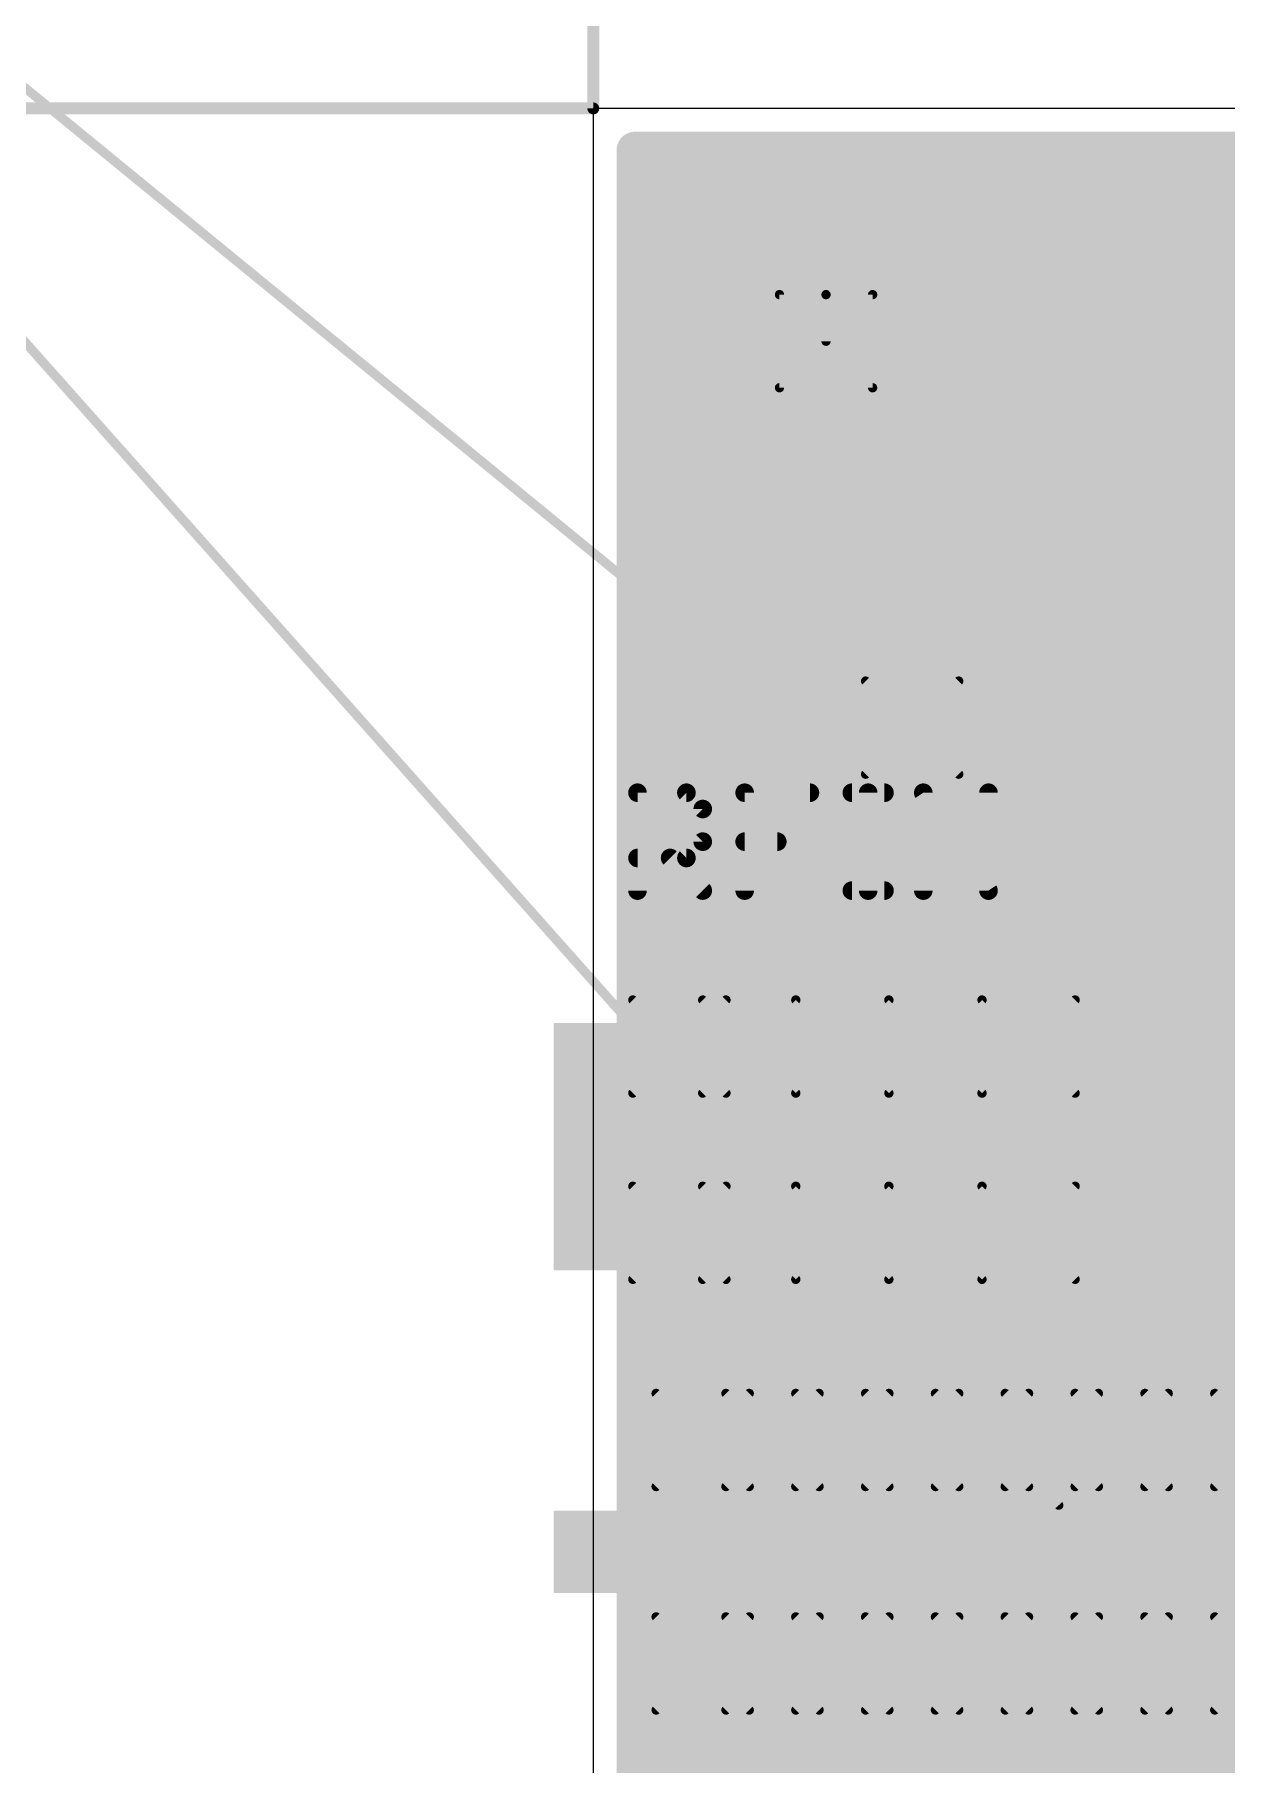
# Model space of a CAD drawing. Extents: x -1.41 to 8.41, y -3.01 to 3.01.
# Drawn here: x -0.24 to 0.272, y 0.489 to 1.232 of the extents above; entities that cross this region are included whole.
import ezdxf

# ---------------------------------------------------------------- set-up
doc = ezdxf.new("R2010")
doc.units = 0
for name, color, linetype in [('1', 12, 'CONTINUOUS'), ('145', 110, 'CONTINUOUS'), ('15', 6, 'CONTINUOUS'), ('16', 5, 'CONTINUOUS'), ('18', 110, 'CONTINUOUS'), ('2', 4, 'CONTINUOUS'), ('20', 6, 'CONTINUOUS'), ('22', 53, 'CONTINUOUS'), ('25', 53, 'CONTINUOUS'), ('29', 253, 'CONTINUOUS'), ('30', 253, 'CONTINUOUS'), ('47', 253, 'CONTINUOUS'), ('52', 253, 'CONTINUOUS')]:
    doc.layers.add(name, color=color, linetype=linetype)

# ---------------------------------------------------------------- blocks, each defined once
blk = doc.blocks.new('RECT')
blk.add_solid([(-0.5, -0.5), (0.5, -0.5), (-0.5, 0.5), (0.5, 0.5)])
blk = doc.blocks.new('PIE')
at = {"const_width": 0.5}
blk.add_lwpolyline([(0, -0.25, 1), (0, 0.25, 1), (0, -0.25)], format="xyb", dxfattribs=at)
blk = doc.blocks.new('ROUNDV')
at = {"const_width": 0.5}
blk.add_lwpolyline([(0, -0.25, 1), (0, 0.25, 1), (0, -0.25)], format="xyb", dxfattribs=at)

msp = doc.modelspace()

# ---------------------------------------------------------------- linework, layer by layer
at = {"layer": '1'}
for points, const_width in [([(0.02, 0.809), (0.02, 1.18)], 0.02), ([(0.02, 1.18), (0.4525, 1.18)], 0.02), ([(0.02, 1.16), (0.4525, 1.16)], 0.02), ([(0.02, 1.14), (0.4525, 1.14)], 0.02), ([(0.02, 1.12), (0.4525, 1.12)], 0.02), ([(0.02, 1.1), (0.4525, 1.1)], 0.02), ([(0.02, 1.08), (0.4525, 1.08)], 0.02), ([(0.02, 1.06), (0.4525, 1.06)], 0.02), ([(0.178065, 1.05), (0.156013, 1.040865)], 0.02), ([(0.201935, 1.05), (0.178065, 1.05)], 0.02), ([(0.223987, 1.040865), (0.201935, 1.05)], 0.02), ([(0.02, 1.04), (0.155147, 1.04)], 0.02), ([(0.156013, 1.040865), (0.139134, 1.023987)], 0.02), ([(0.240865, 1.023987), (0.223987, 1.040865)], 0.02), ([(0.224853, 1.04), (0.4525, 1.04)], 0.02), ([(0.139134, 1.023987), (0.13, 1.001935)], 0.02), ([(0.25, 1.001935), (0.240865, 1.023987)], 0.02), ([(0.02, 1.02), (0.137483, 1.02)], 0.02), ([(0.242517, 1.02), (0.4525, 1.02)], 0.02), ([(0.13, 1.001935), (0.13, 0.978065)], 0.02), ([(0.25, 0.978065), (0.25, 1.001935)], 0.02), ([(0.02, 1), (0.13, 1)], 0.02), ([(0.25, 1), (0.4525, 1)], 0.02), ([(0.02, 0.98), (0.13, 0.98)], 0.02), ([(0.25, 0.98), (0.4525, 0.98)], 0.02), ([(0.13, 0.978065), (0.139134, 0.956013)], 0.02), ([(0.240865, 0.956013), (0.25, 0.978065)], 0.02), ([(0.02, 0.96), (0.137483, 0.96)], 0.02), ([(0.139134, 0.956013), (0.156013, 0.939134)], 0.02), ([(0.223987, 0.939134), (0.240865, 0.956013)], 0.02), ([(0.242517, 0.96), (0.463216, 0.96)], 0.02), ([(0.02, 0.94), (0.155147, 0.94)], 0.02), ([(0.156013, 0.939134), (0.178065, 0.93)], 0.02), ([(0.201935, 0.93), (0.223987, 0.939134)], 0.02), ([(0.224853, 0.94), (0.465, 0.94)], 0.02), ([(0.178065, 0.93), (0.201935, 0.93)], 0.02), ([(0.02, 0.92), (0.465, 0.92)], 0.02), ([(0.02, 0.9), (0.465, 0.9)], 0.02), ([(0.02, 0.88), (0.470502, 0.88)], 0.02), ([(0.02, 0.86), (0.490502, 0.86)], 0.02), ([(0.02, 0.84), (0.510502, 0.84)], 0.02), ([(0.02, 0.82), (0.530502, 0.82)], 0.02), ([(0.091, 0.809), (0.02, 0.809)], 0.02), ([(0.091, 0.764), (0.091, 0.809)], 0.02), ([(0.202989, 0.809), (0.111, 0.809)], 0.02), ([(0.111, 0.809), (0.111, 0.764)], 0.02), ([(0.206664, 0.807477), (0.202989, 0.809)], 0.02), ([(0.209477, 0.804664), (0.206664, 0.807477)], 0.02), ([(0.091, 0.8), (0.111, 0.8)], 0.02), ([(0.211, 0.800989), (0.209477, 0.804664)], 0.02), ([(0.211, 0.764), (0.211, 0.800989)], 0.02), ([(0.211, 0.8), (0.532629, 0.8)], 0.02), ([(0.091, 0.78), (0.111, 0.78)], 0.02), ([(0.211, 0.78), (0.531283, 0.78)], 0.02), ([(0.111, 0.764), (0.091, 0.764)], 0.02), ([(0.111, 0.744), (0.111, 0.764)], 0.02), ([(0.111, 0.764), (0.211, 0.764)], 0.02), ([(0.111, 0.76), (0.531283, 0.76)], 0.02), ([(0.091, 0.699), (0.091, 0.744)], 0.02), ([(0.091, 0.744), (0.111, 0.744)], 0.02), ([(0.111, 0.744), (0.111, 0.699)], 0.02), ([(0.211, 0.744), (0.111, 0.744)], 0.02), ([(0.211, 0.707011), (0.211, 0.744)], 0.02), ([(0.091, 0.74), (0.111, 0.74)], 0.02), ([(0.211, 0.74), (0.531283, 0.74)], 0.02), ([(0.091, 0.72), (0.111, 0.72)], 0.02), ([(0.211, 0.72), (0.531283, 0.72)], 0.02), ([(0.209477, 0.703335), (0.211, 0.707011)], 0.02), ([(0.02, 0.625), (0.02, 0.699)], 0.02), ([(0.02, 0.699), (0.091, 0.699)], 0.02), ([(0.091, 0.7), (0.111, 0.7)], 0.02), ([(0.111, 0.699), (0.202989, 0.699)], 0.02), ([(0.202989, 0.699), (0.206664, 0.700522)], 0.02), ([(0.205403, 0.7), (0.494752, 0.7)], 0.02), ([(0.206664, 0.700522), (0.209477, 0.703335)], 0.02), ([(0.02, 0.68), (0.518408, 0.68)], 0.02), ([(0.02, 0.66), (0.494752, 0.66)], 0.02), ([(0.02, 0.64), (0.544, 0.64)], 0.02), ([(0.402877, 0.625), (0.02, 0.625)], 0.02), ([(0.383409, 0.58), (0.101, 0.58)], 0.03), ([(0.02, 0.461), (0.02, 0.535)], 0.02), ([(0.02, 0.535), (0.319, 0.535)], 0.02), ([(0.02, 0.52), (0.319, 0.52)], 0.02), ([(0.02, 0.5), (1.18, 0.5)], 0.02), ([(0.02, 0.48), (1.18, 0.48)], 0.02)]:
    msp.add_lwpolyline(points, dxfattribs=dict(at, const_width=const_width))
for points, const_width in [([(0.025, 1.18, 1), (0.015, 1.18)], 0.01), ([(0.02, 1.185, 1), (0.02, 1.175)], 0.01), ([(0.02, 1.165, 1), (0.02, 1.155)], 0.01), ([(0.02, 1.145, 1), (0.02, 1.135)], 0.01), ([(0.02, 1.125, 1), (0.02, 1.115)], 0.01), ([(0.02, 1.105, 1), (0.02, 1.095)], 0.01), ([(0.02, 1.085, 1), (0.02, 1.075)], 0.01), ([(0.02, 1.065, 1), (0.02, 1.055)], 0.01), ([(0.178065, 1.055, 1), (0.178065, 1.045)], 0.01), ([(0.179979, 1.04538, 1), (0.176152, 1.054619)], 0.01), ([(0.203848, 1.054619, 1), (0.200021, 1.04538)], 0.01), ([(0.201935, 1.045, 1), (0.201935, 1.055)], 0.01), ([(0.02, 1.045, 1), (0.02, 1.035)], 0.01), ([(0.154099, 1.045485, 1), (0.157926, 1.036246)], 0.01), ([(0.159548, 1.03733, 1), (0.152477, 1.044401)], 0.01), ([(0.155147, 1.035, 1), (0.155147, 1.045)], 0.01), ([(0.227523, 1.044401, 1), (0.220452, 1.03733)], 0.01), ([(0.224853, 1.045, 1), (0.224853, 1.035)], 0.01), ([(0.222074, 1.036246, 1), (0.225901, 1.045485)], 0.01), ([(0.143754, 1.022074, 1), (0.134515, 1.025901)], 0.01), ([(0.245485, 1.025901, 1), (0.236246, 1.022074)], 0.01), ([(0.02, 1.025, 1), (0.02, 1.015)], 0.01), ([(0.135599, 1.027523, 1), (0.14267, 1.020452)], 0.01), ([(0.137483, 1.015, 1), (0.137483, 1.025)], 0.01), ([(0.23733, 1.020452, 1), (0.244401, 1.027523)], 0.01), ([(0.242517, 1.025, 1), (0.242517, 1.015)], 0.01), ([(0.135, 1.001935, 1), (0.125, 1.001935)], 0.01), ([(0.255, 1.001935, 1), (0.245, 1.001935)], 0.01), ([(0.02, 1.005, 1), (0.02, 0.995)], 0.01), ([(0.125381, 1.003848, 1), (0.134619, 1.000021)], 0.01), ([(0.13, 0.995, 1), (0.13, 1.005)], 0.01), ([(0.25, 1.005, 1), (0.25, 0.995)], 0.01), ([(0.24538, 1.000021, 1), (0.254619, 1.003848)], 0.01), ([(0.02, 0.985, 1), (0.02, 0.975)], 0.01), ([(0.13, 0.975, 1), (0.13, 0.985)], 0.01), ([(0.25, 0.985, 1), (0.25, 0.975)], 0.01), ([(0.134619, 0.979979, 1), (0.125381, 0.976152)], 0.01), ([(0.125, 0.978065, 1), (0.135, 0.978065)], 0.01), ([(0.245, 0.978065, 1), (0.255, 0.978065)], 0.01), ([(0.254619, 0.976152, 1), (0.24538, 0.979979)], 0.01), ([(0.02, 0.965, 1), (0.02, 0.955)], 0.01), ([(0.14267, 0.959548, 1), (0.135599, 0.952477)], 0.01), ([(0.137483, 0.955, 1), (0.137483, 0.965)], 0.01), ([(0.244401, 0.952477, 1), (0.23733, 0.959548)], 0.01), ([(0.242517, 0.965, 1), (0.242517, 0.955)], 0.01), ([(0.134515, 0.954099, 1), (0.143754, 0.957926)], 0.01), ([(0.236246, 0.957926, 1), (0.245485, 0.954099)], 0.01), ([(0.02, 0.945, 1), (0.02, 0.935)], 0.01), ([(0.157926, 0.943754, 1), (0.154099, 0.934515)], 0.01), ([(0.152477, 0.935599, 1), (0.159548, 0.94267)], 0.01), ([(0.155147, 0.935, 1), (0.155147, 0.945)], 0.01), ([(0.220452, 0.94267, 1), (0.227523, 0.935599)], 0.01), ([(0.224853, 0.945, 1), (0.224853, 0.935)], 0.01), ([(0.225901, 0.934515, 1), (0.222074, 0.943754)], 0.01), ([(0.178065, 0.935, 1), (0.178065, 0.925)], 0.01), ([(0.176152, 0.925381, 1), (0.179979, 0.934619)], 0.01), ([(0.200021, 0.934619, 1), (0.203848, 0.925381)], 0.01), ([(0.201935, 0.925, 1), (0.201935, 0.935)], 0.01), ([(0.02, 0.925, 1), (0.02, 0.915)], 0.01), ([(0.02, 0.905, 1), (0.02, 0.895)], 0.01), ([(0.02, 0.885, 1), (0.02, 0.875)], 0.01), ([(0.02, 0.865, 1), (0.02, 0.855)], 0.01), ([(0.02, 0.845, 1), (0.02, 0.835)], 0.01), ([(0.02, 0.825, 1), (0.02, 0.815)], 0.01), ([(0.02, 0.814, 1), (0.02, 0.804)], 0.01), ([(0.096, 0.809, 1), (0.086, 0.809)], 0.01), ([(0.091, 0.804, 1), (0.091, 0.814)], 0.01), ([(0.111, 0.814, 1), (0.111, 0.804)], 0.01), ([(0.116, 0.809, 1), (0.106, 0.809)], 0.01), ([(0.204902, 0.813619, 1), (0.201076, 0.80438)], 0.01), ([(0.2102, 0.811013, 1), (0.203129, 0.803942)], 0.01), ([(0.202989, 0.804, 1), (0.202989, 0.814)], 0.01), ([(0.015, 0.809, 1), (0.025, 0.809)], 0.01), ([(0.091, 0.805, 1), (0.091, 0.795)], 0.01), ([(0.111, 0.795, 1), (0.111, 0.805)], 0.01), ([(0.214097, 0.806578, 1), (0.204858, 0.802751)], 0.01), ([(0.204751, 0.802858, 1), (0.208578, 0.812097)], 0.01), ([(0.205942, 0.801129, 1), (0.213013, 0.8082)], 0.01), ([(0.216, 0.800989, 1), (0.206, 0.800989)], 0.01), ([(0.211, 0.805, 1), (0.211, 0.795)], 0.01), ([(0.20638, 0.799076, 1), (0.215619, 0.802902)], 0.01), ([(0.091, 0.785, 1), (0.091, 0.775)], 0.01), ([(0.111, 0.775, 1), (0.111, 0.785)], 0.01), ([(0.211, 0.785, 1), (0.211, 0.775)], 0.01), ([(0.091, 0.769, 1), (0.091, 0.759)], 0.01), ([(0.116, 0.764, 1), (0.106, 0.764)], 0.01), ([(0.111, 0.769, 1), (0.111, 0.759)], 0.01), ([(0.111, 0.759, 1), (0.111, 0.769)], 0.01), ([(0.211, 0.759, 1), (0.211, 0.769)], 0.01), ([(0.086, 0.764, 1), (0.096, 0.764)], 0.01), ([(0.111, 0.765, 1), (0.111, 0.755)], 0.01), ([(0.106, 0.764, 1), (0.116, 0.764)], 0.01), ([(0.206, 0.764, 1), (0.216, 0.764)], 0.01), ([(0.096, 0.744, 1), (0.086, 0.744)], 0.01), ([(0.091, 0.749, 1), (0.091, 0.739)], 0.01), ([(0.116, 0.744, 1), (0.106, 0.744)], 0.01), ([(0.111, 0.749, 1), (0.111, 0.739)], 0.01), ([(0.111, 0.739, 1), (0.111, 0.749)], 0.01), ([(0.216, 0.744, 1), (0.206, 0.744)], 0.01), ([(0.211, 0.739, 1), (0.211, 0.749)], 0.01), ([(0.091, 0.745, 1), (0.091, 0.735)], 0.01), ([(0.106, 0.744, 1), (0.116, 0.744)], 0.01), ([(0.111, 0.735, 1), (0.111, 0.745)], 0.01), ([(0.211, 0.745, 1), (0.211, 0.735)], 0.01), ([(0.091, 0.725, 1), (0.091, 0.715)], 0.01), ([(0.111, 0.715, 1), (0.111, 0.725)], 0.01), ([(0.211, 0.725, 1), (0.211, 0.715)], 0.01), ([(0.215619, 0.705097, 1), (0.20638, 0.708924)], 0.01), ([(0.025, 0.699, 1), (0.015, 0.699)], 0.01), ([(0.02, 0.704, 1), (0.02, 0.694)], 0.01), ([(0.091, 0.705, 1), (0.091, 0.695)], 0.01), ([(0.091, 0.694, 1), (0.091, 0.704)], 0.01), ([(0.111, 0.704, 1), (0.111, 0.694)], 0.01), ([(0.111, 0.695, 1), (0.111, 0.705)], 0.01), ([(0.201076, 0.703619, 1), (0.204902, 0.694381)], 0.01), ([(0.205403, 0.705, 1), (0.205403, 0.695)], 0.01), ([(0.203129, 0.704058, 1), (0.2102, 0.696987)], 0.01), ([(0.202989, 0.694, 1), (0.202989, 0.704)], 0.01), ([(0.204858, 0.705249, 1), (0.214097, 0.701422)], 0.01), ([(0.208578, 0.695903, 1), (0.204751, 0.705142)], 0.01), ([(0.213013, 0.6998, 1), (0.205942, 0.706871)], 0.01), ([(0.206, 0.707011, 1), (0.216, 0.707011)], 0.01), ([(0.086, 0.699, 1), (0.096, 0.699)], 0.01), ([(0.106, 0.699, 1), (0.116, 0.699)], 0.01), ([(0.02, 0.685, 1), (0.02, 0.675)], 0.01), ([(0.02, 0.665, 1), (0.02, 0.655)], 0.01), ([(0.02, 0.645, 1), (0.02, 0.635)], 0.01), ([(0.02, 0.63, 1), (0.02, 0.62)], 0.01), ([(0.015, 0.625, 1), (0.025, 0.625)], 0.01), ([(0.101, 0.5875, 1), (0.101, 0.5725)], 0.015), ([(0.025, 0.535, 1), (0.015, 0.535)], 0.01), ([(0.02, 0.54, 1), (0.02, 0.53)], 0.01), ([(0.02, 0.525, 1), (0.02, 0.515)], 0.01), ([(0.02, 0.505, 1), (0.02, 0.495)], 0.01), ([(0.02, 0.485, 1), (0.02, 0.475)], 0.01)]:
    msp.add_lwpolyline(points, format="xyb", dxfattribs=dict(at, const_width=const_width))
at = {"layer": '145', "const_width": 0.004}
for points in [[(0.08, 1.08), (0.08, 1.12)], [(0.08, 1.12), (0.1, 1.12)], [(0.1, 1.1), (0.1, 1.12)], [(0.1, 1.12), (0.12, 1.12)], [(0.12, 1.12), (0.12, 1.08)], [(0.12, 1.08), (0.08, 1.08)], [(0.117, 0.954), (0.157, 0.914)], [(0.157, 0.954), (0.117, 0.914)], [(0.017, 0.817), (0.057, 0.777)], [(0.057, 0.817), (0.017, 0.777)], [(0.047, 0.817), (0.087, 0.777)], [(0.087, 0.817), (0.047, 0.777)], [(0.087, 0.817), (0.127, 0.777)], [(0.127, 0.817), (0.087, 0.777)], [(0.127, 0.817), (0.167, 0.777)], [(0.167, 0.817), (0.127, 0.777)], [(0.167, 0.817), (0.207, 0.777)], [(0.207, 0.817), (0.167, 0.777)], [(0.017, 0.737), (0.057, 0.697)], [(0.057, 0.737), (0.017, 0.697)], [(0.047, 0.737), (0.087, 0.697)], [(0.087, 0.737), (0.047, 0.697)], [(0.087, 0.737), (0.127, 0.697)], [(0.127, 0.737), (0.087, 0.697)], [(0.127, 0.737), (0.167, 0.697)], [(0.167, 0.737), (0.127, 0.697)], [(0.167, 0.737), (0.207, 0.697)], [(0.207, 0.737), (0.167, 0.697)], [(0.027, 0.648), (0.067, 0.608)], [(0.067, 0.648), (0.027, 0.608)], [(0.057, 0.648), (0.097, 0.608)], [(0.097, 0.648), (0.057, 0.608)], [(0.087, 0.648), (0.127, 0.608)], [(0.127, 0.648), (0.087, 0.608)], [(0.117, 0.648), (0.157, 0.608)], [(0.157, 0.648), (0.117, 0.608)], [(0.147, 0.648), (0.187, 0.608)], [(0.187, 0.648), (0.147, 0.608)], [(0.177, 0.648), (0.217, 0.608)], [(0.217, 0.648), (0.177, 0.608)], [(0.207, 0.648), (0.247, 0.608)], [(0.247, 0.648), (0.207, 0.608)], [(0.237, 0.648), (0.277, 0.608)], [(0.277, 0.648), (0.237, 0.608)], [(0.267, 0.648), (0.307, 0.608)], [(0.307, 0.648), (0.267, 0.608)], [(0.027, 0.552), (0.067, 0.512)], [(0.067, 0.552), (0.027, 0.512)], [(0.057, 0.552), (0.097, 0.512)], [(0.097, 0.552), (0.057, 0.512)], [(0.087, 0.552), (0.127, 0.512)], [(0.127, 0.552), (0.087, 0.512)], [(0.117, 0.552), (0.157, 0.512)], [(0.157, 0.552), (0.117, 0.512)], [(0.147, 0.552), (0.187, 0.512)], [(0.187, 0.552), (0.147, 0.512)], [(0.177, 0.552), (0.217, 0.512)], [(0.217, 0.552), (0.177, 0.512)], [(0.207, 0.552), (0.247, 0.512)], [(0.247, 0.552), (0.207, 0.512)], [(0.237, 0.552), (0.277, 0.512)], [(0.277, 0.552), (0.237, 0.512)], [(0.267, 0.552), (0.307, 0.512)], [(0.307, 0.552), (0.267, 0.512)]]:
    msp.add_lwpolyline(points, dxfattribs=at)
at = {"layer": '145', "const_width": 0.002}
for points in [[(0.081, 1.12, 1), (0.079, 1.12)], [(0.08, 1.121, 1), (0.08, 1.119)], [(0.101, 1.12, 1), (0.099, 1.12)], [(0.1, 1.121, 1), (0.1, 1.119)], [(0.1, 1.119, 1), (0.1, 1.121)], [(0.121, 1.12, 1), (0.119, 1.12)], [(0.12, 1.119, 1), (0.12, 1.121)], [(0.099, 1.1, 1), (0.101, 1.1)], [(0.08, 1.081, 1), (0.08, 1.079)], [(0.079, 1.08, 1), (0.081, 1.08)], [(0.119, 1.08, 1), (0.121, 1.08)], [(0.12, 1.079, 1), (0.12, 1.081)], [(0.117707, 0.954707, 1), (0.116293, 0.953293)], [(0.157707, 0.953293, 1), (0.156293, 0.954707)], [(0.116293, 0.914707, 1), (0.117707, 0.913293)], [(0.156293, 0.913293, 1), (0.157707, 0.914707)], [(0.017707, 0.817707, 1), (0.016293, 0.816293)], [(0.047707, 0.817707, 1), (0.046293, 0.816293)], [(0.057707, 0.816293, 1), (0.056293, 0.817707)], [(0.087707, 0.817707, 1), (0.086293, 0.816293)], [(0.087707, 0.816293, 1), (0.086293, 0.817707)], [(0.127707, 0.817707, 1), (0.126293, 0.816293)], [(0.127707, 0.816293, 1), (0.126293, 0.817707)], [(0.167707, 0.817707, 1), (0.166293, 0.816293)], [(0.167707, 0.816293, 1), (0.166293, 0.817707)], [(0.207707, 0.816293, 1), (0.206293, 0.817707)], [(0.016293, 0.777707, 1), (0.017707, 0.776293)], [(0.046293, 0.777707, 1), (0.047707, 0.776293)], [(0.056293, 0.776293, 1), (0.057707, 0.777707)], [(0.086293, 0.777707, 1), (0.087707, 0.776293)], [(0.086293, 0.776293, 1), (0.087707, 0.777707)], [(0.126293, 0.777707, 1), (0.127707, 0.776293)], [(0.126293, 0.776293, 1), (0.127707, 0.777707)], [(0.166293, 0.777707, 1), (0.167707, 0.776293)], [(0.166293, 0.776293, 1), (0.167707, 0.777707)], [(0.206293, 0.776293, 1), (0.207707, 0.777707)], [(0.017707, 0.737707, 1), (0.016293, 0.736293)], [(0.047707, 0.737707, 1), (0.046293, 0.736293)], [(0.057707, 0.736293, 1), (0.056293, 0.737707)], [(0.087707, 0.737707, 1), (0.086293, 0.736293)], [(0.087707, 0.736293, 1), (0.086293, 0.737707)], [(0.127707, 0.737707, 1), (0.126293, 0.736293)], [(0.127707, 0.736293, 1), (0.126293, 0.737707)], [(0.167707, 0.737707, 1), (0.166293, 0.736293)], [(0.167707, 0.736293, 1), (0.166293, 0.737707)], [(0.207707, 0.736293, 1), (0.206293, 0.737707)], [(0.016293, 0.697707, 1), (0.017707, 0.696293)], [(0.046293, 0.697707, 1), (0.047707, 0.696293)], [(0.056293, 0.696293, 1), (0.057707, 0.697707)], [(0.086293, 0.697707, 1), (0.087707, 0.696293)], [(0.086293, 0.696293, 1), (0.087707, 0.697707)], [(0.126293, 0.697707, 1), (0.127707, 0.696293)], [(0.126293, 0.696293, 1), (0.127707, 0.697707)], [(0.166293, 0.697707, 1), (0.167707, 0.696293)], [(0.166293, 0.696293, 1), (0.167707, 0.697707)], [(0.206293, 0.696293, 1), (0.207707, 0.697707)], [(0.027707, 0.648707, 1), (0.026293, 0.647293)], [(0.057707, 0.648707, 1), (0.056293, 0.647293)], [(0.067707, 0.647293, 1), (0.066293, 0.648707)], [(0.087707, 0.648707, 1), (0.086293, 0.647293)], [(0.097707, 0.647293, 1), (0.096293, 0.648707)], [(0.117707, 0.648707, 1), (0.116293, 0.647293)], [(0.127707, 0.647293, 1), (0.126293, 0.648707)], [(0.147707, 0.648707, 1), (0.146293, 0.647293)], [(0.157707, 0.647293, 1), (0.156293, 0.648707)], [(0.177707, 0.648707, 1), (0.176293, 0.647293)], [(0.187707, 0.647293, 1), (0.186293, 0.648707)], [(0.207707, 0.648707, 1), (0.206293, 0.647293)], [(0.217707, 0.647293, 1), (0.216293, 0.648707)], [(0.237707, 0.648707, 1), (0.236293, 0.647293)], [(0.247707, 0.647293, 1), (0.246293, 0.648707)], [(0.267707, 0.648707, 1), (0.266293, 0.647293)], [(0.026293, 0.608707, 1), (0.027707, 0.607293)], [(0.056293, 0.608707, 1), (0.057707, 0.607293)], [(0.066293, 0.607293, 1), (0.067707, 0.608707)], [(0.086293, 0.608707, 1), (0.087707, 0.607293)], [(0.096293, 0.607293, 1), (0.097707, 0.608707)], [(0.116293, 0.608707, 1), (0.117707, 0.607293)], [(0.126293, 0.607293, 1), (0.127707, 0.608707)], [(0.146293, 0.608707, 1), (0.147707, 0.607293)], [(0.156293, 0.607293, 1), (0.157707, 0.608707)], [(0.176293, 0.608707, 1), (0.177707, 0.607293)], [(0.186293, 0.607293, 1), (0.187707, 0.608707)], [(0.206293, 0.608707, 1), (0.207707, 0.607293)], [(0.216293, 0.607293, 1), (0.217707, 0.608707)], [(0.236293, 0.608707, 1), (0.237707, 0.607293)], [(0.246293, 0.607293, 1), (0.247707, 0.608707)], [(0.266293, 0.608707, 1), (0.267707, 0.607293)], [(0.027707, 0.552707, 1), (0.026293, 0.551293)], [(0.057707, 0.552707, 1), (0.056293, 0.551293)], [(0.067707, 0.551293, 1), (0.066293, 0.552707)], [(0.087707, 0.552707, 1), (0.086293, 0.551293)], [(0.097707, 0.551293, 1), (0.096293, 0.552707)], [(0.117707, 0.552707, 1), (0.116293, 0.551293)], [(0.127707, 0.551293, 1), (0.126293, 0.552707)], [(0.147707, 0.552707, 1), (0.146293, 0.551293)], [(0.157707, 0.551293, 1), (0.156293, 0.552707)], [(0.177707, 0.552707, 1), (0.176293, 0.551293)], [(0.187707, 0.551293, 1), (0.186293, 0.552707)], [(0.207707, 0.552707, 1), (0.206293, 0.551293)], [(0.217707, 0.551293, 1), (0.216293, 0.552707)], [(0.237707, 0.552707, 1), (0.236293, 0.551293)], [(0.247707, 0.551293, 1), (0.246293, 0.552707)], [(0.267707, 0.552707, 1), (0.266293, 0.551293)], [(0.026293, 0.512707, 1), (0.027707, 0.511293)], [(0.056293, 0.512707, 1), (0.057707, 0.511293)], [(0.066293, 0.511293, 1), (0.067707, 0.512707)], [(0.086293, 0.512707, 1), (0.087707, 0.511293)], [(0.096293, 0.511293, 1), (0.097707, 0.512707)], [(0.116293, 0.512707, 1), (0.117707, 0.511293)], [(0.126293, 0.511293, 1), (0.127707, 0.512707)], [(0.146293, 0.512707, 1), (0.147707, 0.511293)], [(0.156293, 0.511293, 1), (0.157707, 0.512707)], [(0.176293, 0.512707, 1), (0.177707, 0.511293)], [(0.186293, 0.511293, 1), (0.187707, 0.512707)], [(0.206293, 0.512707, 1), (0.207707, 0.511293)], [(0.216293, 0.511293, 1), (0.217707, 0.512707)], [(0.236293, 0.512707, 1), (0.237707, 0.511293)], [(0.246293, 0.511293, 1), (0.247707, 0.512707)], [(0.266293, 0.512707, 1), (0.267707, 0.511293)]]:
    msp.add_lwpolyline(points, format="xyb", dxfattribs=at)
at = {"layer": '15', "const_width": 0.016}
for points in [[(0.018, 0.018), (0.018, 1.182)], [(0.018, 1.182), (1.182, 1.182)], [(0.018, 1.168), (1.182, 1.168)], [(0.018, 1.152), (1.182, 1.152)], [(0.018, 1.136), (1.182, 1.136)], [(0.018, 1.12), (1.182, 1.12)], [(0.018, 1.104), (1.182, 1.104)], [(0.018, 1.088), (1.182, 1.088)], [(0.018, 1.072), (1.182, 1.072)], [(0.018, 1.056), (1.182, 1.056)], [(0.018, 1.04), (1.182, 1.04)], [(0.018, 1.024), (1.182, 1.024)], [(0.018, 1.008), (1.182, 1.008)], [(0.018, 0.992), (1.182, 0.992)], [(0.018, 0.976), (1.182, 0.976)], [(0.018, 0.96), (1.182, 0.96)], [(0.018, 0.944), (1.182, 0.944)], [(0.018, 0.928), (1.182, 0.928)], [(0.018, 0.912), (1.182, 0.912)], [(0.018, 0.896), (1.182, 0.896)], [(0.018, 0.88), (1.182, 0.88)], [(0.018, 0.864), (1.182, 0.864)], [(0.018, 0.848), (1.182, 0.848)], [(0.018, 0.832), (1.182, 0.832)], [(0.018, 0.816), (1.182, 0.816)], [(0.018, 0.8), (1.182, 0.8)], [(0.018, 0.784), (1.182, 0.784)], [(0.018, 0.768), (1.182, 0.768)], [(0.018, 0.752), (1.182, 0.752)], [(0.018, 0.736), (1.182, 0.736)], [(0.018, 0.72), (1.182, 0.72)], [(0.018, 0.704), (1.182, 0.704)], [(0.018, 0.688), (1.182, 0.688)], [(0.018, 0.672), (1.182, 0.672)], [(0.018, 0.656), (1.182, 0.656)], [(0.018, 0.64), (1.182, 0.64)], [(0.018, 0.624), (1.182, 0.624)], [(0.018, 0.608), (1.182, 0.608)], [(0.018, 0.592), (1.182, 0.592)], [(0.018, 0.576), (1.182, 0.576)], [(0.018, 0.56), (1.182, 0.56)], [(0.018, 0.544), (1.182, 0.544)], [(0.018, 0.528), (1.182, 0.528)], [(0.018, 0.512), (1.182, 0.512)], [(0.018, 0.496), (1.182, 0.496)]]:
    msp.add_lwpolyline(points, dxfattribs=at)
at = {"layer": '15', "const_width": 0.008}
for points in [[(0.022, 1.182, 1), (0.014, 1.182)], [(0.018, 1.186, 1), (0.018, 1.178)], [(0.018, 1.172, 1), (0.018, 1.164)], [(0.018, 1.156, 1), (0.018, 1.148)], [(0.018, 1.14, 1), (0.018, 1.132)], [(0.018, 1.124, 1), (0.018, 1.116)], [(0.018, 1.108, 1), (0.018, 1.1)], [(0.018, 1.092, 1), (0.018, 1.084)], [(0.018, 1.076, 1), (0.018, 1.068)], [(0.018, 1.06, 1), (0.018, 1.052)], [(0.018, 1.044, 1), (0.018, 1.036)], [(0.018, 1.028, 1), (0.018, 1.02)], [(0.018, 1.012, 1), (0.018, 1.004)], [(0.018, 0.996, 1), (0.018, 0.988)], [(0.018, 0.98, 1), (0.018, 0.972)], [(0.018, 0.964, 1), (0.018, 0.956)], [(0.018, 0.948, 1), (0.018, 0.94)], [(0.018, 0.932, 1), (0.018, 0.924)], [(0.018, 0.916, 1), (0.018, 0.908)], [(0.018, 0.9, 1), (0.018, 0.892)], [(0.018, 0.884, 1), (0.018, 0.876)], [(0.018, 0.868, 1), (0.018, 0.86)], [(0.018, 0.852, 1), (0.018, 0.844)], [(0.018, 0.836, 1), (0.018, 0.828)], [(0.018, 0.82, 1), (0.018, 0.812)], [(0.018, 0.804, 1), (0.018, 0.796)], [(0.018, 0.788, 1), (0.018, 0.78)], [(0.018, 0.772, 1), (0.018, 0.764)], [(0.018, 0.756, 1), (0.018, 0.748)], [(0.018, 0.74, 1), (0.018, 0.732)], [(0.018, 0.724, 1), (0.018, 0.716)], [(0.018, 0.708, 1), (0.018, 0.7)], [(0.018, 0.692, 1), (0.018, 0.684)], [(0.018, 0.676, 1), (0.018, 0.668)], [(0.018, 0.66, 1), (0.018, 0.652)], [(0.018, 0.644, 1), (0.018, 0.636)], [(0.018, 0.628, 1), (0.018, 0.62)], [(0.018, 0.612, 1), (0.018, 0.604)], [(0.018, 0.596, 1), (0.018, 0.588)], [(0.018, 0.58, 1), (0.018, 0.572)], [(0.018, 0.564, 1), (0.018, 0.556)], [(0.018, 0.548, 1), (0.018, 0.54)], [(0.018, 0.532, 1), (0.018, 0.524)], [(0.018, 0.516, 1), (0.018, 0.508)], [(0.018, 0.5, 1), (0.018, 0.492)]]:
    msp.add_lwpolyline(points, format="xyb", dxfattribs=at)
at = {"layer": '16', "const_width": 0.02}
for points in [[(0.02, 0.02), (0.02, 1.18)], [(0.02, 1.18), (1.18, 1.18)], [(0.02, 1.16), (1.18, 1.16)], [(0.02, 1.14), (1.18, 1.14)], [(0.02, 1.12), (1.18, 1.12)], [(0.02, 1.1), (1.18, 1.1)], [(0.02, 1.08), (1.18, 1.08)], [(0.02, 1.06), (1.18, 1.06)], [(0.02, 1.04), (1.18, 1.04)], [(0.02, 1.02), (1.18, 1.02)], [(0.02, 1), (1.18, 1)], [(0.02, 0.98), (1.18, 0.98)], [(0.02, 0.96), (1.18, 0.96)], [(0.02, 0.94), (1.18, 0.94)], [(0.02, 0.92), (1.18, 0.92)], [(0.02, 0.9), (1.18, 0.9)], [(0.02, 0.88), (1.18, 0.88)], [(0.02, 0.86), (1.18, 0.86)], [(0.02, 0.84), (1.18, 0.84)], [(0.02, 0.82), (1.18, 0.82)], [(0.02, 0.8), (1.18, 0.8)], [(0.02, 0.78), (1.18, 0.78)], [(0.02, 0.76), (1.18, 0.76)], [(0.02, 0.74), (1.18, 0.74)], [(0.02, 0.72), (1.18, 0.72)], [(0.02, 0.7), (1.18, 0.7)], [(0.02, 0.68), (1.18, 0.68)], [(0.02, 0.66), (1.18, 0.66)], [(0.02, 0.64), (1.18, 0.64)], [(0.02, 0.62), (1.18, 0.62)], [(0.02, 0.6), (1.18, 0.6)], [(0.02, 0.58), (1.18, 0.58)], [(0.02, 0.56), (1.18, 0.56)], [(0.02, 0.54), (1.18, 0.54)], [(0.02, 0.52), (1.18, 0.52)], [(0.02, 0.5), (1.18, 0.5)], [(0.02, 0.48), (1.18, 0.48)]]:
    msp.add_lwpolyline(points, dxfattribs=at)
at = {"layer": '16', "const_width": 0.01}
for points in [[(0.025, 1.18, 1), (0.015, 1.18)], [(0.02, 1.185, 1), (0.02, 1.175)], [(0.02, 1.165, 1), (0.02, 1.155)], [(0.02, 1.145, 1), (0.02, 1.135)], [(0.02, 1.125, 1), (0.02, 1.115)], [(0.02, 1.105, 1), (0.02, 1.095)], [(0.02, 1.085, 1), (0.02, 1.075)], [(0.02, 1.065, 1), (0.02, 1.055)], [(0.02, 1.045, 1), (0.02, 1.035)], [(0.02, 1.025, 1), (0.02, 1.015)], [(0.02, 1.005, 1), (0.02, 0.995)], [(0.02, 0.985, 1), (0.02, 0.975)], [(0.02, 0.965, 1), (0.02, 0.955)], [(0.02, 0.945, 1), (0.02, 0.935)], [(0.02, 0.925, 1), (0.02, 0.915)], [(0.02, 0.905, 1), (0.02, 0.895)], [(0.02, 0.885, 1), (0.02, 0.875)], [(0.02, 0.865, 1), (0.02, 0.855)], [(0.02, 0.845, 1), (0.02, 0.835)], [(0.02, 0.825, 1), (0.02, 0.815)], [(0.02, 0.805, 1), (0.02, 0.795)], [(0.02, 0.785, 1), (0.02, 0.775)], [(0.02, 0.765, 1), (0.02, 0.755)], [(0.02, 0.745, 1), (0.02, 0.735)], [(0.02, 0.725, 1), (0.02, 0.715)], [(0.02, 0.705, 1), (0.02, 0.695)], [(0.02, 0.685, 1), (0.02, 0.675)], [(0.02, 0.665, 1), (0.02, 0.655)], [(0.02, 0.645, 1), (0.02, 0.635)], [(0.02, 0.625, 1), (0.02, 0.615)], [(0.02, 0.605, 1), (0.02, 0.595)], [(0.02, 0.585, 1), (0.02, 0.575)], [(0.02, 0.565, 1), (0.02, 0.555)], [(0.02, 0.545, 1), (0.02, 0.535)], [(0.02, 0.525, 1), (0.02, 0.515)], [(0.02, 0.505, 1), (0.02, 0.495)], [(0.02, 0.485, 1), (0.02, 0.475)]]:
    msp.add_lwpolyline(points, format="xyb", dxfattribs=at)
at = {"layer": '2', "const_width": 0.016}
for points in [[(0.018, 0.018), (0.018, 1.182)], [(0.018, 1.182), (1.182, 1.182)], [(0.018, 1.168), (1.182, 1.168)], [(0.018, 1.152), (1.182, 1.152)], [(0.018, 1.136), (1.182, 1.136)], [(0.018, 1.12), (1.182, 1.12)], [(0.018, 1.104), (1.182, 1.104)], [(0.018, 1.088), (1.182, 1.088)], [(0.018, 1.072), (1.182, 1.072)], [(0.018, 1.056), (1.182, 1.056)], [(0.018, 1.04), (1.182, 1.04)], [(0.018, 1.024), (1.182, 1.024)], [(0.018, 1.008), (1.182, 1.008)], [(0.018, 0.992), (1.182, 0.992)], [(0.018, 0.976), (1.182, 0.976)], [(0.018, 0.96), (1.182, 0.96)], [(0.018, 0.944), (1.182, 0.944)], [(0.018, 0.928), (1.182, 0.928)], [(0.018, 0.912), (1.182, 0.912)], [(0.018, 0.896), (1.182, 0.896)], [(0.018, 0.88), (1.182, 0.88)], [(0.018, 0.864), (1.182, 0.864)], [(0.018, 0.848), (1.182, 0.848)], [(0.018, 0.832), (1.182, 0.832)], [(0.018, 0.816), (1.182, 0.816)], [(0.018, 0.8), (1.182, 0.8)], [(0.018, 0.784), (1.182, 0.784)], [(0.018, 0.768), (1.182, 0.768)], [(0.018, 0.752), (1.182, 0.752)], [(0.018, 0.736), (1.182, 0.736)], [(0.018, 0.72), (1.182, 0.72)], [(0.018, 0.704), (1.182, 0.704)], [(0.018, 0.688), (1.182, 0.688)], [(0.018, 0.672), (1.182, 0.672)], [(0.018, 0.656), (1.182, 0.656)], [(0.018, 0.64), (1.182, 0.64)], [(0.018, 0.624), (1.182, 0.624)], [(0.018, 0.608), (1.182, 0.608)], [(0.018, 0.592), (1.182, 0.592)], [(0.018, 0.576), (1.182, 0.576)], [(0.018, 0.56), (1.182, 0.56)], [(0.018, 0.544), (1.182, 0.544)], [(0.018, 0.528), (1.182, 0.528)], [(0.018, 0.512), (1.182, 0.512)], [(0.018, 0.496), (1.182, 0.496)]]:
    msp.add_lwpolyline(points, dxfattribs=at)
at = {"layer": '2', "const_width": 0.008}
for points in [[(0.022, 1.182, 1), (0.014, 1.182)], [(0.018, 1.186, 1), (0.018, 1.178)], [(0.018, 1.172, 1), (0.018, 1.164)], [(0.018, 1.156, 1), (0.018, 1.148)], [(0.018, 1.14, 1), (0.018, 1.132)], [(0.018, 1.124, 1), (0.018, 1.116)], [(0.018, 1.108, 1), (0.018, 1.1)], [(0.018, 1.092, 1), (0.018, 1.084)], [(0.018, 1.076, 1), (0.018, 1.068)], [(0.018, 1.06, 1), (0.018, 1.052)], [(0.018, 1.044, 1), (0.018, 1.036)], [(0.018, 1.028, 1), (0.018, 1.02)], [(0.018, 1.012, 1), (0.018, 1.004)], [(0.018, 0.996, 1), (0.018, 0.988)], [(0.018, 0.98, 1), (0.018, 0.972)], [(0.018, 0.964, 1), (0.018, 0.956)], [(0.018, 0.948, 1), (0.018, 0.94)], [(0.018, 0.932, 1), (0.018, 0.924)], [(0.018, 0.916, 1), (0.018, 0.908)], [(0.018, 0.9, 1), (0.018, 0.892)], [(0.018, 0.884, 1), (0.018, 0.876)], [(0.018, 0.868, 1), (0.018, 0.86)], [(0.018, 0.852, 1), (0.018, 0.844)], [(0.018, 0.836, 1), (0.018, 0.828)], [(0.018, 0.82, 1), (0.018, 0.812)], [(0.018, 0.804, 1), (0.018, 0.796)], [(0.018, 0.788, 1), (0.018, 0.78)], [(0.018, 0.772, 1), (0.018, 0.764)], [(0.018, 0.756, 1), (0.018, 0.748)], [(0.018, 0.74, 1), (0.018, 0.732)], [(0.018, 0.724, 1), (0.018, 0.716)], [(0.018, 0.708, 1), (0.018, 0.7)], [(0.018, 0.692, 1), (0.018, 0.684)], [(0.018, 0.676, 1), (0.018, 0.668)], [(0.018, 0.66, 1), (0.018, 0.652)], [(0.018, 0.644, 1), (0.018, 0.636)], [(0.018, 0.628, 1), (0.018, 0.62)], [(0.018, 0.612, 1), (0.018, 0.604)], [(0.018, 0.596, 1), (0.018, 0.588)], [(0.018, 0.58, 1), (0.018, 0.572)], [(0.018, 0.564, 1), (0.018, 0.556)], [(0.018, 0.548, 1), (0.018, 0.54)], [(0.018, 0.532, 1), (0.018, 0.524)], [(0.018, 0.516, 1), (0.018, 0.508)], [(0.018, 0.5, 1), (0.018, 0.492)]]:
    msp.add_lwpolyline(points, format="xyb", dxfattribs=at)
at = {"layer": '20'}
for p, q in [((1.2, 1.2), (0, 1.2)), ((0, 1.2), (0, 0)), ((0, 0.8), (0, 0.36))]:
    msp.add_line(p, q, dxfattribs=at)
at = {"layer": '25', "const_width": 0.008}
for points in [[(0.019, 0.864), (0.019, 0.906036)], [(0.019, 0.906036), (0.040018, 0.906036)], [(0.040018, 0.906036), (0.047024, 0.89903)], [(0.065039, 0.864), (0.065039, 0.906036)], [(0.065039, 0.906036), (0.093063, 0.906036)], [(0.111078, 0.906036), (0.12509, 0.906036)], [(0.118084, 0.864), (0.118084, 0.906036)], [(0.141771, 0.864), (0.141771, 0.906036)], [(0.141771, 0.906036), (0.169795, 0.864)], [(0.169795, 0.864), (0.169795, 0.906036)], [(0.047024, 0.89903), (0.047024, 0.885018)], [(0.047024, 0.885018), (0.040018, 0.878012)], [(0.065039, 0.885018), (0.079051, 0.885018)], [(0.040018, 0.878012), (0.019, 0.878012)], [(0.033012, 0.878012), (0.047024, 0.864)], [(0.111078, 0.864), (0.12509, 0.864)]]:
    msp.add_lwpolyline(points, dxfattribs=at)
at = {"layer": '25', "const_width": 0.004}
for points in [[(0.021, 0.906036, 1), (0.017, 0.906036)], [(0.019, 0.908036, 1), (0.019, 0.904036)], [(0.041432, 0.90745, 1), (0.038604, 0.904622)], [(0.040018, 0.904036, 1), (0.040018, 0.908036)], [(0.067039, 0.906036, 1), (0.063039, 0.906036)], [(0.065039, 0.908036, 1), (0.065039, 0.904036)], [(0.093063, 0.904036, 1), (0.093063, 0.908036)], [(0.111078, 0.908036, 1), (0.111078, 0.904036)], [(0.120084, 0.906036, 1), (0.116084, 0.906036)], [(0.12509, 0.904036, 1), (0.12509, 0.908036)], [(0.143771, 0.906036, 1), (0.139771, 0.906036)], [(0.143435, 0.907145, 1), (0.140107, 0.904927)], [(0.171795, 0.906036, 1), (0.167795, 0.906036)], [(0.049024, 0.89903, 1), (0.045024, 0.89903)], [(0.04561, 0.897616, 1), (0.048438, 0.900444)], [(0.045024, 0.885018, 1), (0.049024, 0.885018)], [(0.048438, 0.883604, 1), (0.04561, 0.886432)], [(0.065039, 0.887018, 1), (0.065039, 0.883018)], [(0.079051, 0.883018, 1), (0.079051, 0.887018)], [(0.019, 0.880012, 1), (0.019, 0.876012)], [(0.034426, 0.879426, 1), (0.031598, 0.876598)], [(0.038604, 0.879426, 1), (0.041432, 0.876598)], [(0.040018, 0.876012, 1), (0.040018, 0.880012)], [(0.017, 0.864, 1), (0.021, 0.864)], [(0.04561, 0.862586, 1), (0.048438, 0.865414)], [(0.063039, 0.864, 1), (0.067039, 0.864)], [(0.111078, 0.866, 1), (0.111078, 0.862)], [(0.116084, 0.864, 1), (0.120084, 0.864)], [(0.12509, 0.862, 1), (0.12509, 0.866)], [(0.139771, 0.864, 1), (0.143771, 0.864)], [(0.167795, 0.864, 1), (0.171795, 0.864)], [(0.168131, 0.862891, 1), (0.171459, 0.865109)]]:
    msp.add_lwpolyline(points, format="xyb", dxfattribs=at)
at = {"layer": '29', "const_width": 0.05}
msp.add_lwpolyline([(0.19, 0.965, 1), (0.19, 1.015, 1), (0.19, 0.965)], format="xyb", dxfattribs=at)
msp.add_lwpolyline([(0.19, 0.965, 1), (0.19, 1.015, 1), (0.19, 0.965)], format="xyb", dxfattribs=at)
at = {"layer": '47', "const_width": 0.005118}
for points in [[(0, 1.2), (0, 1.776772)], [(0, 1.2), (-0.576772, 1.2)]]:
    msp.add_lwpolyline(points, dxfattribs=at)
at = {"layer": '47', "const_width": 0.002559}
for points in [[(-0.00128, 1.2, 1), (0.00128, 1.2)], [(0, 1.19872, 1), (0, 1.20128)]]:
    msp.add_lwpolyline(points, format="xyb", dxfattribs=at)
at = {"layer": '52', "const_width": 0.004}
for points in [[(0.2, 0.6), (-0.6, 1.5)], [(-0.6, 1.5), (0.5, 0.6)]]:
    msp.add_lwpolyline(points, dxfattribs=at)
at = {"layer": '52', "const_width": 0.002}
msp.add_lwpolyline([(0.199253, 0.599336, 1), (0.200747, 0.600664)], format="xyb", dxfattribs=at)

# ---------------------------------------------------------------- block references
at = {"layer": '1'}
for name, p, xscale, yscale in [('PIE', (0.19, 0.99), 0.04, 0.04), ('PIE', (0.19, 0.99), 0.04, 0.04), ('RECT', (0.101, 0.754), 0.2, 0.09), ('RECT', (0.101, 0.58), 0.2, 0.03)]:
    msp.add_blockref(name, p, dxfattribs=dict(at, xscale=xscale, yscale=yscale))
at = {"layer": '16', "xscale": 0.2, "yscale": 0.09}
msp.add_blockref('RECT', (0.101, 0.754), dxfattribs=at)
at = {"layer": '18'}
for p, xscale, yscale in [((0.1, 1.1), 0.145, 0.145), ((0.1, 1.1), 0.145, 0.145), ((0.137, 0.934), 0.02, 0.02), ((0.137, 0.934), 0.02, 0.02), ((0.037, 0.797), 0.02, 0.02), ((0.037, 0.797), 0.02, 0.02), ((0.067, 0.797), 0.02, 0.02), ((0.067, 0.797), 0.02, 0.02), ((0.107, 0.797), 0.02, 0.02), ((0.107, 0.797), 0.02, 0.02), ((0.147, 0.797), 0.02, 0.02), ((0.147, 0.797), 0.02, 0.02), ((0.187, 0.797), 0.02, 0.02), ((0.187, 0.797), 0.02, 0.02), ((0.037, 0.717), 0.02, 0.02), ((0.037, 0.717), 0.02, 0.02), ((0.067, 0.717), 0.02, 0.02), ((0.067, 0.717), 0.02, 0.02), ((0.107, 0.717), 0.02, 0.02), ((0.107, 0.717), 0.02, 0.02), ((0.147, 0.717), 0.02, 0.02), ((0.147, 0.717), 0.02, 0.02), ((0.187, 0.717), 0.02, 0.02), ((0.187, 0.717), 0.02, 0.02), ((0.047, 0.628), 0.02, 0.02), ((0.047, 0.628), 0.02, 0.02), ((0.077, 0.628), 0.02, 0.02), ((0.077, 0.628), 0.02, 0.02), ((0.107, 0.628), 0.02, 0.02), ((0.107, 0.628), 0.02, 0.02), ((0.137, 0.628), 0.02, 0.02), ((0.137, 0.628), 0.02, 0.02), ((0.167, 0.628), 0.02, 0.02), ((0.167, 0.628), 0.02, 0.02), ((0.197, 0.628), 0.02, 0.02), ((0.197, 0.628), 0.02, 0.02), ((0.227, 0.628), 0.02, 0.02), ((0.227, 0.628), 0.02, 0.02), ((0.257, 0.628), 0.02, 0.02), ((0.257, 0.628), 0.02, 0.02), ((0.047, 0.532), 0.02, 0.02), ((0.047, 0.532), 0.02, 0.02), ((0.077, 0.532), 0.02, 0.02), ((0.077, 0.532), 0.02, 0.02), ((0.107, 0.532), 0.02, 0.02), ((0.107, 0.532), 0.02, 0.02), ((0.137, 0.532), 0.02, 0.02), ((0.137, 0.532), 0.02, 0.02), ((0.167, 0.532), 0.02, 0.02), ((0.167, 0.532), 0.02, 0.02), ((0.197, 0.532), 0.02, 0.02), ((0.197, 0.532), 0.02, 0.02), ((0.227, 0.532), 0.02, 0.02), ((0.227, 0.532), 0.02, 0.02), ((0.257, 0.532), 0.02, 0.02), ((0.257, 0.532), 0.02, 0.02)]:
    msp.add_blockref('ROUNDV', p, dxfattribs=dict(at, xscale=xscale, yscale=yscale))
at = {"layer": '22', "xscale": 0.753, "yscale": 0.313}
msp.add_blockref('RECT', (0.5995, 0.9875), dxfattribs=at)
at = {"layer": '29', "xscale": 0.236}
for p, yscale in [((0.101, 0.754), 0.1062), ((0.101, 0.58), 0.0354)]:
    msp.add_blockref('RECT', p, dxfattribs=dict(at, yscale=yscale))
at = {"layer": '30', "xscale": 0.236, "yscale": 0.1062}
msp.add_blockref('RECT', (0.101, 0.754), dxfattribs=at)

doc.saveas('drawing.dxf')
